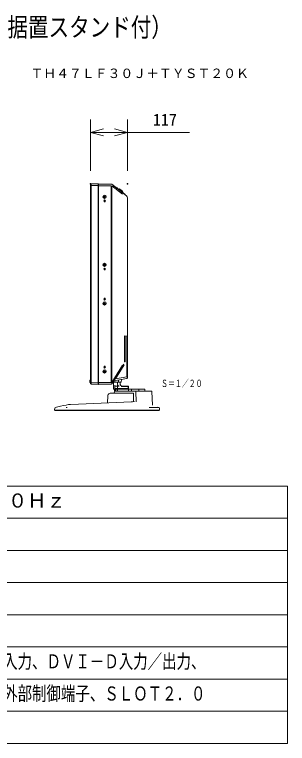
# Model space of a CAD drawing. Units: millimetres, scale not verified. Extents: x -62 to 63, y -56 to 57.
# Drawn here: x 20 to 62.5, y -56.5 to 56.9 of the extents above; entities that cross this region are included whole.
import ezdxf
from ezdxf.enums import TextEntityAlignment as Align

# ---------------------------------------------------------------- set-up
doc = ezdxf.new("R2010")
doc.units = ezdxf.units.MM
doc.header["$LTSCALE"] = 0.125
doc.header["$PDMODE"] = 32
doc.header["$PDSIZE"] = 0.0625
for name, color, linetype, lineweight in [('0-0_0', 1, 'Continuous', 18), ('0-2_WAKU', 1, 'Continuous', 18), ('0-4_GAIKEI', 1, 'Continuous', 18), ('0-5_SUNPO', 7, 'Continuous', 20)]:
    doc.layers.add(name, color=color, linetype=linetype, lineweight=lineweight)
for name, color, linetype in [('0-1_DEFPOINTS', 7, 'Continuous'), ('0-3_MOJI1', 7, 'Continuous'), ('0-6_TOUROKU', 7, 'Continuous')]:
    doc.layers.add(name, color=color, linetype=linetype)
doc.styles.add('ＭＳ ゴシック', font='')
doc.styles.get('ＭＳ ゴシック').set_extended_font_data('MS Gothic')

# ---------------------------------------------------------------- blocks, each defined once
blk = doc.blocks.new('_OPEN30')
at = {"layer": '0-0_0', "color": 7, "lineweight": 20}
blk.add_line((0, 0), (-1, 0), dxfattribs=at)
blk.add_lwpolyline([(-1, 0.26795), (0, 0), (-1, -0.26795)], dxfattribs=at)
blk = doc.blocks.new('D5')
at = {"layer": '0-1_DEFPOINTS'}
for p in [(33.8536, 39.7315), (28.1022, 31.7315), (33.8536, 31.7315)]:
    blk.add_point(p, dxfattribs=at)
at = {"layer": '0-5_SUNPO'}
for p, q in [((28.1022, 33.7315), (28.1022, 41.7315)), ((33.8536, 33.7315), (33.8536, 41.7315)), ((30.1022, 39.7315), (31.8536, 39.7315)), ((33.8536, 39.7315), (43.5203, 39.7315))]:
    blk.add_line(p, q, dxfattribs=at)
at = {"layer": '0-5_SUNPO', "xscale": 2, "yscale": 2, "rotation": 180}
blk.add_blockref('_OPEN30', (28.1022, 39.7315), dxfattribs=at)
at = {"layer": '0-5_SUNPO', "xscale": 2, "yscale": 2}
blk.add_blockref('_OPEN30', (33.8536, 39.7315), dxfattribs=at)
at = {"layer": '0-5_SUNPO', "style": 'ＭＳ ゴシック'}
blk.add_text('117', height=1.833, dxfattribs=at).set_placement((37.812, 40.2315), align=Align.BOTTOM_LEFT)

msp = doc.modelspace()

# ---------------------------------------------------------------- linework, layer by layer
at = {"layer": '0-0_0'}
for p, q in [((36.2112, -0.2734), (36.2115, 0.0497)), ((36.6452, -0.2734), (36.6886, 0.1393)), ((36.6452, -0.2734), (35.3229, -0.2734)), ((35.4378, -0.2734), (35.4378, -0.911)), ((35.4378, -1.2834), (35.4378, -0.9111)), ((35.438, -0.9061), (35.438, -0.9066)), ((35.6343, -0.9182), (35.6343, -1.2834)), ((35.6378, -0.7838), (35.6432, -0.8949)), ((35.6432, -0.8949), (36.0328, -0.8874)), ((35.6435, -0.918), (36.0328, -0.9126)), ((35.6562, -0.2734), (35.6564, -0.0546)), ((36.0306, -0.2734), (36.0304, -0.6532)), ((36.0328, -0.7652), (36.1348, -0.7652)), ((36.0328, -0.7652), (36.0328, -0.8873)), ((36.326, -0.8797), (36.0328, -0.8873)), ((36.0328, -0.9126), (36.3269, -0.9035)), ((36.0328, -1.3492), (36.0328, -0.9126)), ((36.0362, -0.6532), (36.036, -0.2734)), ((36.4604, -0.2734), (36.4614, -0.6595)), ((36.4828, -0.6606), (36.4828, -0.2734)), ((37.7336, -0.9281), (36.598, -0.9082)), ((36.598, -0.9582), (37.7091, -0.9776)), ((37.7091, -0.9776), (37.7828, -0.9781)), ((37.7091, -1.2834), (37.7091, -0.9776)), ((37.7828, -0.9781), (37.7828, -1.2834)), ((35.4389, -1.3492), (35.4378, -1.2834)), ((35.4889, -1.3984), (35.5336, -1.3984)), ((35.5835, -1.4423), (35.5858, -1.5742)), ((35.6296, -1.3493), (35.6335, -1.5743)), ((37.7091, -1.2834), (35.6343, -1.2834)), ((35.6393, -1.5742), (35.6343, -1.2834)), ((35.6358, -1.6234), (35.8028, -1.6234)), ((35.6393, -1.5742), (35.7288, -1.5743)), ((35.7328, -1.3492), (35.7288, -1.5743)), ((35.7297, -1.5743), (35.7288, -1.5742)), ((35.7328, -1.3492), (36.0328, -1.3493)), ((35.7328, -1.3492), (35.7336, -1.3501)), ((35.7828, -1.3984), (35.7797, -1.5742)), ((35.7827, -1.3984), (40.3028, -1.3984)), ((35.7974, -1.3984), (35.7943, -1.5742)), ((35.8028, -1.3984), (35.8028, -1.6984)), ((36.0328, -1.3492), (37.7079, -1.3492)), ((36.0528, -1.6984), (36.0528, -1.3984)), ((37.7079, -1.3492), (37.7091, -1.2834)), ((37.7802, -1.3984), (37.7802, -1.6984)), ((37.7828, -1.2834), (37.7816, -1.3492)), ((38.2489, -1.6984), (38.2489, -1.3984)), ((38.525, -3.3286), (38.5622, -2.0234)), ((38.8843, -1.7458), (38.9514, -3.366)), ((39.3625, -1.3984), (39.3625, -1.6984)), ((40.3028, -1.3984), (40.3028, -1.6984)), ((34.5356, -2.3983), (34.5351, -2.4021)), ((27.1941, -4.0126), (26.745, -4.1206)), ((28.208, -4.2325), (28.0622, -4.2326)), ((40.988, -4.2315), (42.537, -4.2301)), ((42.554, -4.6984), (26.3058, -4.6984))]:
    msp.add_line(p, q, dxfattribs=at)
at = {"layer": '0-0_0', "color": 7}
for p, q in [((34.8004, -2.0445), (34.6874, -2.1061)), ((34.9257, -2.0234), (34.8004, -2.0445)), ((34.9258, -2.0234), (38.5622, -2.0234)), ((35.5695, -1.7458), (35.5549, -2.0234)), ((35.6194, -1.6984), (41.3404, -1.6984)), ((41.3904, -1.7458), (41.5006, -3.8488)), ((34.5351, -2.4021), (34.4774, -3.5026)), ((34.5461, -2.3265), (34.5351, -2.4021)), ((35.8754, -3.4425), (37.0547, -3.3918)), ((38.1751, -3.3437), (37.0545, -3.3918)), ((38.1751, -3.3437), (38.3658, -3.3355)), ((38.3658, -3.3355), (38.6782, -3.322)), ((26.2757, -4.3016), (26.2575, -4.6484)), ((26.745, -4.1206), (26.3299, -4.2335)), ((27.6224, -3.9231), (27.1897, -4.0136)), ((27.6269, -3.9223), (27.1941, -4.0126)), ((28.0401, -3.8483), (27.6224, -3.9231)), ((28.0448, -3.8476), (27.6269, -3.9223)), ((28.4352, -3.7887), (28.0401, -3.8483)), ((28.4399, -3.7881), (28.0448, -3.8476)), ((28.7433, -3.7497), (28.4352, -3.7887)), ((28.7425, -3.7498), (28.4399, -3.7881)), ((28.7425, -3.7498), (28.7549, -3.7484)), ((42.3174, -4.142), (42.3168, -4.1418)), ((42.3168, -4.1418), (42.3174, -4.142)), ((42.5839, -4.2967), (42.6023, -4.6484)), ((42.6023, -4.6484), (26.2576, -4.6484)), ((26.3058, -4.6984), (26.3049, -4.6484)), ((42.554, -4.6984), (42.5549, -4.6484))]:
    msp.add_line(p, q, dxfattribs=at)
for points in [[(34.6875, -2.1061), (34.599, -2.2033), (34.5461, -2.3265)], [(28.7549, -3.7483), (29.9638, -3.6964), (35.8754, -3.4425)]]:
    msp.add_lwpolyline(points, dxfattribs=at)
at = {"layer": '0-0_0'}
msp.add_lwpolyline([(27.1897, -4.0136), (26.7406, -4.1217), (26.3299, -4.2335)], dxfattribs=at)
for centre, radius, start, end in [((36.7328, -0.6606), 0.25, 180, 269), ((37.7328, -0.9781), 0.05, 0, 89), ((35.4889, -1.3484), 0.05, 181, 270), ((35.5336, -1.4484), 0.05, 6.90748, 90), ((35.6358, -1.5734), 0.05, 181, 270), ((35.7297, -1.5734), 0.05, 270, 359), ((37.7316, -1.3484), 0.05, 293.48024, 359)]:
    msp.add_arc(centre, radius, start, end, dxfattribs=at)
at = {"layer": '0-0_0', "color": 7}
msp.add_arc((41.3404, -1.7484), 0.05, 3, 90, dxfattribs=at)
at = {"layer": '0-2_WAKU', "color": 4}
for p, q in [((-62.4969, -16.4543), (62.5031, -16.4543)), ((62.5031, -16.4543), (62.5031, -56.4543)), ((62.5031, -56.4543), (-62.4969, -56.4543))]:
    msp.add_line(p, q, dxfattribs=at)
at = {"layer": '0-2_WAKU'}
for p, q in [((-62.4969, -21.4543), (62.5031, -21.4543)), ((-62.4969, -26.4543), (62.5031, -26.4543)), ((-62.4969, -31.4543), (62.5031, -31.4543)), ((-62.4969, -36.4543), (62.5031, -36.4543)), ((-62.4969, -41.4543), (62.5031, -41.4543)), ((-62.4969, -46.4543), (62.5031, -46.4543)), ((-62.4969, -51.4543), (62.5031, -51.4543))]:
    msp.add_line(p, q, dxfattribs=at)
at = {"layer": '0-4_GAIKEI', "color": 7}
for p, q in [((31.8513, -0.5074), (31.8513, 30.4057)), ((31.8656, 30.4407), (31.937, 30.5133)), ((31.9717, 30.5283), (33.0266, 30.5467)), ((31.9718, 30.5266), (31.9718, 30.5283)), ((33.0766, 30.4975), (33.0266, 30.5376)), ((35.0926, 30.4875), (33.0766, 30.4875)), ((35.1542, 30.4663), (37.4489, 28.6735)), ((37.6027, 28.3582), (37.6027, 0.394)), ((37.2256, 2.8658), (37.2256, 6.9056)), ((37.0117, 2.4785), (35.1564, -0.5416)), ((35.726, 0.2088), (37.0882, 2.4261)), ((31.8656, -0.5424), (31.937, -0.615)), ((31.8656, -0.5424), (31.937, -0.615)), ((31.9717, -0.63), (33.0266, -0.6484)), ((33.0766, -0.5992), (33.0266, -0.6392)), ((33.0766, -0.5892), (35.0711, -0.5892)), ((35.1568, -0.5408), (35.1564, -0.5416))]:
    msp.add_line(p, q, dxfattribs=at)
at = {"layer": '0-4_GAIKEI'}
for p, q in [((31.8513, 30.2975), (33.0766, 30.2975)), ((31.9717, -0.3992), (31.9717, 30.2975)), ((31.9718, 30.2975), (31.9718, 30.5266)), ((33.0266, -0.6484), (33.0266, 30.5467)), ((33.0766, -0.5992), (33.0766, 30.4975)), ((35.0719, 30.2375), (33.0766, 30.2375)), ((33.3716, 30.5025), (33.3702, 30.4875)), ((33.3716, 30.5025), (33.3708, 30.4875)), ((33.3716, 30.5025), (33.6217, 30.5025)), ((33.4967, 30.5025), (33.4967, 30.4875)), ((33.6217, 30.5025), (33.6232, 30.4875)), ((33.9168, 30.5025), (33.9153, 30.4875)), ((33.9168, 30.5025), (34.1668, 30.5025)), ((34.0418, 30.5025), (34.0418, 30.4875)), ((34.1668, 30.5025), (34.1683, 30.4875)), ((35.0724, 30.2198), (35.0724, -0.3249)), ((35.1566, 30.2198), (35.1566, -0.3249)), ((35.1566, 30.2198), (36.81, 28.928)), ((35.5539, 30.1731), (35.5295, 30.1731)), ((35.5539, 30.1731), (35.938, 29.873)), ((35.7728, 30.0021), (35.779, 30.0086)), ((35.8127, 30.0113), (35.779, 30.0086)), ((35.779, 30.0086), (35.7791, 30.0087)), ((35.8085, 30.0109), (35.7791, 30.0087)), ((35.8166, 30.0082), (35.8025, 29.9902)), ((35.8127, 30.0113), (37.2159, 28.915)), ((35.9287, 29.8612), (35.938, 29.873)), ((35.97, 29.8884), (35.9888, 29.9054)), ((35.9888, 29.9054), (36.0607, 29.8492)), ((36.0488, 29.8268), (36.0607, 29.8492)), ((36.2041, 29.7372), (36.1962, 29.7433)), ((36.2399, 29.6775), (36.2906, 29.7401)), ((36.2859, 29.6415), (36.3398, 29.7073)), ((36.2979, 29.7438), (36.3507, 29.7465)), ((36.3398, 29.7073), (36.3935, 29.7288)), ((36.3828, 29.7245), (36.3574, 29.7444)), ((36.5536, 29.6037), (36.3935, 29.7288)), ((36.6892, 29.4344), (36.6888, 29.5172)), ((33.9438, 28.5471), (33.9718, 28.5471)), ((33.9718, 28.5071), (33.9438, 28.5071)), ((34.0218, 28.5971), (34.0218, 28.6251)), ((34.0218, 28.4291), (34.0218, 28.457)), ((34.0618, 28.6251), (34.0618, 28.5971)), ((34.0618, 28.457), (34.0618, 28.4291)), ((34.1118, 28.5471), (34.1398, 28.5471)), ((34.1398, 28.5071), (34.1118, 28.5071)), ((36.6892, 29.4344), (36.6447, 29.3612)), ((36.852, 29.3015), (36.8035, 29.2371)), ((36.8539, 29.3094), (36.8366, 29.3973)), ((37.2083, 28.8615), (37.2214, 28.8816)), ((37.2215, 28.8818), (37.2159, 28.915)), ((37.2159, 28.915), (37.2214, 28.8816)), ((37.2215, 28.8818), (37.2214, 28.8816)), ((34.0418, 28.0276), (33.9153, 27.9264)), ((33.9153, 27.9264), (33.9168, 27.9269)), ((33.9153, 27.9264), (33.9663, 27.9264)), ((34.0418, 28.0269), (33.9168, 27.9269)), ((33.9168, 27.9269), (33.9668, 27.9269)), ((33.9663, 27.9264), (33.9663, 27.7263)), ((33.9663, 27.7263), (34.1173, 27.7263)), ((33.9668, 27.9269), (33.9668, 27.7269)), ((33.9668, 27.7269), (34.1168, 27.7269)), ((34.0418, 28.0276), (34.0418, 28.0269)), ((34.1683, 27.9264), (34.0418, 28.0276)), ((34.1668, 27.9269), (34.0418, 28.0269)), ((34.1168, 27.7269), (34.1168, 27.9269)), ((34.1173, 27.9264), (34.1168, 27.9269)), ((34.1168, 27.9269), (34.1668, 27.9269)), ((34.1173, 27.7263), (34.1168, 27.7269)), ((34.1173, 27.7263), (34.1173, 27.9264)), ((34.1173, 27.9264), (34.1683, 27.9264)), ((34.1683, 27.9264), (34.1668, 27.9269)), ((34.0418, 17.4505), (33.9153, 17.3493)), ((33.9153, 17.3493), (33.9168, 17.3498)), ((33.9153, 17.3493), (33.9663, 17.3493)), ((34.0418, 17.4499), (33.9168, 17.3498)), ((33.9168, 17.3498), (33.9668, 17.3498)), ((33.9438, 17.97), (33.9718, 17.97)), ((33.9718, 17.93), (33.9438, 17.93)), ((33.9663, 17.3493), (33.9668, 17.3498)), ((33.9663, 17.3493), (33.9663, 17.1493)), ((33.9663, 17.1493), (33.9668, 17.1498)), ((33.9663, 17.1493), (34.1173, 17.1493)), ((33.9668, 17.3498), (33.9668, 17.1498)), ((33.9668, 17.1498), (34.1168, 17.1498)), ((34.0218, 18.02), (34.0218, 18.048)), ((34.0218, 17.852), (34.0218, 17.88)), ((34.0418, 17.4505), (34.0418, 17.4499)), ((34.1683, 17.3493), (34.0418, 17.4505)), ((34.0618, 18.048), (34.0618, 18.02)), ((34.0618, 17.88), (34.0618, 17.852)), ((34.1118, 17.97), (34.1398, 17.97)), ((34.1398, 17.93), (34.1118, 17.93)), ((34.1168, 17.1498), (34.1168, 17.3498)), ((34.1173, 17.3493), (34.1168, 17.3498)), ((34.1168, 17.3498), (34.1668, 17.3498)), ((34.1173, 17.1493), (34.1168, 17.1498)), ((34.1173, 17.1493), (34.1173, 17.3493)), ((34.1173, 17.3493), (34.1683, 17.3493)), ((33.9663, 12.5492), (33.9153, 12.5492)), ((33.9153, 12.5492), (33.9168, 12.5487)), ((33.9153, 12.5492), (34.0418, 12.448)), ((33.9668, 12.5487), (33.9168, 12.5487)), ((33.9168, 12.5487), (34.0418, 12.4486)), ((34.1173, 12.7492), (33.9663, 12.7492)), ((33.9663, 12.7492), (33.9663, 12.5492)), ((33.9663, 12.7492), (33.9668, 12.7487)), ((33.9663, 12.5492), (33.9668, 12.5487)), ((34.1168, 12.7487), (33.9668, 12.7487)), ((33.9668, 12.7487), (33.9668, 12.5487)), ((34.0418, 12.4486), (34.1668, 12.5487)), ((34.1173, 12.7492), (34.1168, 12.7487)), ((34.1168, 12.5487), (34.1168, 12.7487)), ((34.1668, 12.5487), (34.1168, 12.5487)), ((34.1173, 12.5492), (34.1173, 12.7492)), ((34.1683, 12.5492), (34.1173, 12.5492)), ((33.9438, 11.9685), (33.9718, 11.9685)), ((33.9718, 11.9285), (33.9438, 11.9285)), ((34.0218, 12.0185), (34.0218, 12.0465)), ((34.0218, 11.8505), (34.0218, 11.8785)), ((34.0418, 12.448), (34.0418, 12.4486)), ((34.0618, 12.0465), (34.0618, 12.0185)), ((34.0618, 11.8785), (34.0618, 11.8505)), ((34.1118, 11.9685), (34.1398, 11.9685)), ((34.1398, 11.9285), (34.1118, 11.9285)), ((37.1435, 6.9128), (37.6027, 6.8726)), ((37.1435, 2.8658), (37.1435, 6.9128)), ((37.5114, 6.8806), (37.5114, 0.5442)), ((36.81, 2.3664), (35.1566, -0.3249)), ((37.2256, 2.8658), (37.1435, 2.8658)), ((33.9663, 1.9719), (33.9153, 1.9719)), ((33.9153, 1.9719), (33.9168, 1.9714)), ((33.9153, 1.9719), (34.0418, 1.8707)), ((33.9668, 1.9714), (33.9168, 1.9714)), ((33.9168, 1.9714), (34.0418, 1.8714)), ((33.9438, 1.3913), (33.9718, 1.3913)), ((33.9718, 1.3512), (33.9438, 1.3512)), ((34.1173, 2.172), (33.9663, 2.172)), ((33.9663, 2.172), (33.9668, 2.1714)), ((33.9663, 2.172), (33.9663, 1.9719)), ((33.9663, 1.9719), (33.9668, 1.9714)), ((34.1168, 2.1714), (33.9668, 2.1714)), ((33.9668, 2.1714), (33.9668, 1.9714)), ((34.0218, 1.4413), (34.0218, 1.4692)), ((34.0218, 1.2732), (34.0218, 1.3012)), ((34.0418, 1.8707), (34.1683, 1.9719)), ((34.0418, 1.8714), (34.1668, 1.9714)), ((34.0418, 1.8707), (34.0418, 1.8714)), ((34.0618, 1.4692), (34.0618, 1.4413)), ((34.0618, 1.3012), (34.0618, 1.2732)), ((34.1118, 1.3913), (34.1398, 1.3913)), ((34.1398, 1.3512), (34.1118, 1.3512)), ((34.1173, 2.172), (34.1168, 2.1714)), ((34.1168, 1.9714), (34.1168, 2.1714)), ((34.1668, 1.9714), (34.1168, 1.9714)), ((34.1173, 1.9719), (34.1173, 2.172)), ((34.1683, 1.9719), (34.1173, 1.9719)), ((34.1683, 1.9719), (34.1668, 1.9714)), ((31.7863, 0.0258), (31.7613, 0.0258)), ((31.7613, -0.3561), (31.7613, 0.0258)), ((31.7863, 0.0456), (31.8513, 0.0456)), ((31.7863, -0.3761), (31.7863, 0.0456)), ((35.4729, -0.0891), (37.5211, 0.2957)), ((35.726, 0.2088), (37.5114, 0.5442)), ((37.6027, 0.5442), (37.5114, 0.5442)), ((31.7613, -0.356), (31.7863, -0.356)), ((31.7613, -0.3561), (31.7863, -0.3561)), ((31.7863, -0.376), (31.8513, -0.376)), ((31.7863, -0.3761), (31.8513, -0.3761)), ((31.8513, -0.3992), (33.0766, -0.3992)), ((31.9718, -0.63), (31.9718, -0.3992)), ((33.0766, -0.3392), (35.0722, -0.3392)), ((33.9168, -0.6042), (33.9153, -0.5892)), ((33.9168, -0.6042), (34.1668, -0.6042)), ((34.0418, -0.6042), (34.0418, -0.5892)), ((34.1668, -0.6042), (34.1683, -0.5892)), ((35.1576, -0.3418), (35.0722, -0.3392)), ((35.1566, -0.3249), (35.0724, -0.3249))]:
    msp.add_line(p, q, dxfattribs=at)
for points in [[(34.1683, 17.3493), (34.1668, 17.3498), (34.0418, 17.4499)], [(34.0418, 12.448), (34.1683, 12.5492), (34.1668, 12.5487)]]:
    msp.add_lwpolyline(points, dxfattribs=at)
for centre, radius in [((34.0418, 28.5271), 0.2501), ((34.0418, 17.95), 0.2501), ((34.0418, 17.95), 0.2001), ((34.0418, 17.95), 0.16), ((34.0418, 11.9485), 0.2501), ((34.0418, 1.3712), 0.2501)]:
    msp.add_circle(centre, radius, dxfattribs=at)
at = {"layer": '0-4_GAIKEI', "color": 7}
for centre, radius, start, end in [((31.9013, 30.4057), 0.05, 135.51225, 180.01955), ((31.9726, 30.4783), 0.05, 91, 135.47731), ((31.9727, 30.4783), 0.05, 105.86326, 135.51931), ((35.0926, 30.3875), 0.1, 52.00025, 90.00031), ((37.2026, 28.3582), 0.4001, 0, 52), ((31.9013, -0.5073), 0.05, 180.01953, 224.51902), ((31.9013, -0.5074), 0.05, 179.98045, 209.65312), ((31.9726, -0.58), 0.05, 224.52269, 254.1941), ((31.9727, -0.58), 0.05, 224.48069, 269), ((35.0711, -0.4892), 0.1, 270, 328.435)]:
    msp.add_arc(centre, radius, start, end, dxfattribs=at)
at = {"layer": '0-4_GAIKEI'}
for centre, radius, start, end in [((36.1808, 29.7236), 0.025, 51.99992, 142), ((36.1887, 29.7175), 0.025, 322, 52.00008), ((36.2984, 29.7338), 0.01, 92.93125, 141.01126), ((36.3512, 29.7365), 0.01, 52, 92.91438), ((37.0821, 30.2802), 0.8585, 232, 242.72782), ((37.1469, 30.1194), 0.7816, 234.09064, 246.15109), ((34.0418, 28.5271), 0.1, 168.46304, 191.53696), ((33.9718, 28.5971), 0.05, 270, 0), ((33.9718, 28.457), 0.05, 0, 90), ((34.0418, 28.5271), 0.1, 78.46304, 101.53696), ((34.0418, 28.5271), 0.1, 258.46304, 281.53696), ((34.1118, 28.5971), 0.05, 180, 270), ((34.1118, 28.457), 0.05, 90, 180), ((34.0418, 28.5271), 0.1, 348.46304, 11.53696), ((36.8268, 29.3954), 0.01, 11.08562, 66.15109), ((36.844, 29.3075), 0.01, 322.98874, 11.06875), ((34.0418, 17.95), 0.1, 168.46304, 191.53696), ((34.0418, 17.95), 0.0718, 163.82152, 196.17848), ((33.9718, 18.02), 0.05, 270, 0), ((33.9718, 17.88), 0.05, 0, 90), ((34.0418, 17.95), 0.067, 162.27522, 197.72478), ((34.0418, 17.95), 0.067, 72.27522, 107.72478), ((34.0418, 17.95), 0.067, 252.27522, 287.72478), ((34.0418, 17.95), 0.1, 78.46304, 101.53696), ((34.0418, 17.95), 0.0718, 73.82152, 106.17848), ((34.0418, 17.95), 0.0718, 253.82152, 286.17848), ((34.0418, 17.95), 0.1, 258.46304, 281.53696), ((34.1118, 18.02), 0.05, 180, 270), ((34.1118, 17.88), 0.05, 90, 180), ((34.0418, 17.95), 0.067, 342.27522, 17.72478), ((34.0418, 17.95), 0.0718, 343.82152, 16.17848), ((34.0418, 17.95), 0.1, 348.46304, 11.53696), ((34.0418, 11.9485), 0.1, 168.46304, 191.53696), ((34.0418, 11.9485), 0.0718, 163.82152, 196.17848), ((33.9718, 12.0185), 0.05, 270, 0), ((33.9718, 11.8785), 0.05, 0, 90), ((34.0418, 11.9485), 0.067, 162.27522, 197.72478), ((34.0418, 11.9485), 0.067, 72.27522, 107.72478), ((34.0418, 11.9485), 0.067, 252.27522, 287.72478), ((34.0418, 11.9485), 0.1, 78.46304, 101.53696), ((34.0418, 11.9485), 0.0718, 73.82152, 106.17848), ((34.0418, 11.9485), 0.0718, 253.82152, 286.17848), ((34.0418, 11.9485), 0.1, 258.46304, 281.53696), ((34.1118, 12.0185), 0.05, 180, 270), ((34.1118, 11.8785), 0.05, 90, 180), ((34.0418, 11.9485), 0.067, 342.27522, 17.72478), ((34.0418, 11.9485), 0.0718, 343.82152, 16.17848), ((34.0418, 11.9485), 0.1, 348.46304, 11.53696), ((34.0418, 1.3712), 0.1, 168.46304, 191.53696), ((33.9718, 1.4413), 0.05, 270, 0), ((33.9718, 1.3012), 0.05, 0, 90), ((34.0418, 1.3712), 0.1, 78.46304, 101.53696), ((34.0418, 1.3712), 0.1, 258.46304, 281.53696), ((34.1118, 1.4413), 0.05, 180, 270), ((34.1118, 1.3012), 0.05, 90, 180), ((34.0418, 1.3712), 0.1, 348.46304, 11.53696), ((37.5026, 0.394), 0.1, 280.63877, 0), ((35.4913, -0.1874), 0.1, 100.63891, 148.43518)]:
    msp.add_arc(centre, radius, start, end, dxfattribs=at)

# ---------------------------------------------------------------- block references
at = {"layer": '0-5_SUNPO'}
msp.add_blockref('D5', (3.749, -1.1928), dxfattribs=at)

# ---------------------------------------------------------------- texts
at = {"layer": '0-3_MOJI1', "style": 'ＭＳ ゴシック'}
for s, height, width, p in [('フルハイビジョン液晶ディスプレイ（据置スタンド付）', 2.933, 0.8, (-35.4969, 52.5457)), ('ビデオ入力、ＲＧＢ／コンポーネント入力、ＤＶＩ－Ｄ入力／出力、', 2.199, 0.75, (-19.9969, -45.4543)), ('ＨＤＭＩ入力、ＰＣ入力、音声入力、外部制御端子、ＳＬＯＴ２．０', 2.199, 0.75, (-19.9969, -50.4543))]:
    msp.add_text(s, height=height, dxfattribs=dict(at, width=width)).set_placement(p, align=Align.BOTTOM_LEFT)
msp.add_text('ＡＣ１００Ｖ\u3000５０Ｈｚ／６０Ｈｚ', height=2.199, dxfattribs=at).set_placement((-19.9969, -20.4543), align=Align.BOTTOM_LEFT)
at = {"layer": '0-6_TOUROKU', "style": 'ＭＳ ゴシック'}
msp.add_text('ＴＨ４７ＬＦ３０Ｊ＋ＴＹＳＴ２０Ｋ', height=1.466, dxfattribs=at).set_placement((22.503, 46.5457), align=Align.BOTTOM_LEFT)
at = {"layer": '0-6_TOUROKU', "style": 'ＭＳ ゴシック', "width": 0.7}
msp.add_text('Ｓ＝１／２０', height=1.1, dxfattribs=at).set_placement((42.8224, -1.373), align=Align.BOTTOM_LEFT)
msp.add_text('Ｓ＝１／２０', height=1.1, dxfattribs=at).set_placement((42.8224, -1.373), align=Align.BOTTOM_LEFT)

doc.saveas('drawing.dxf')
